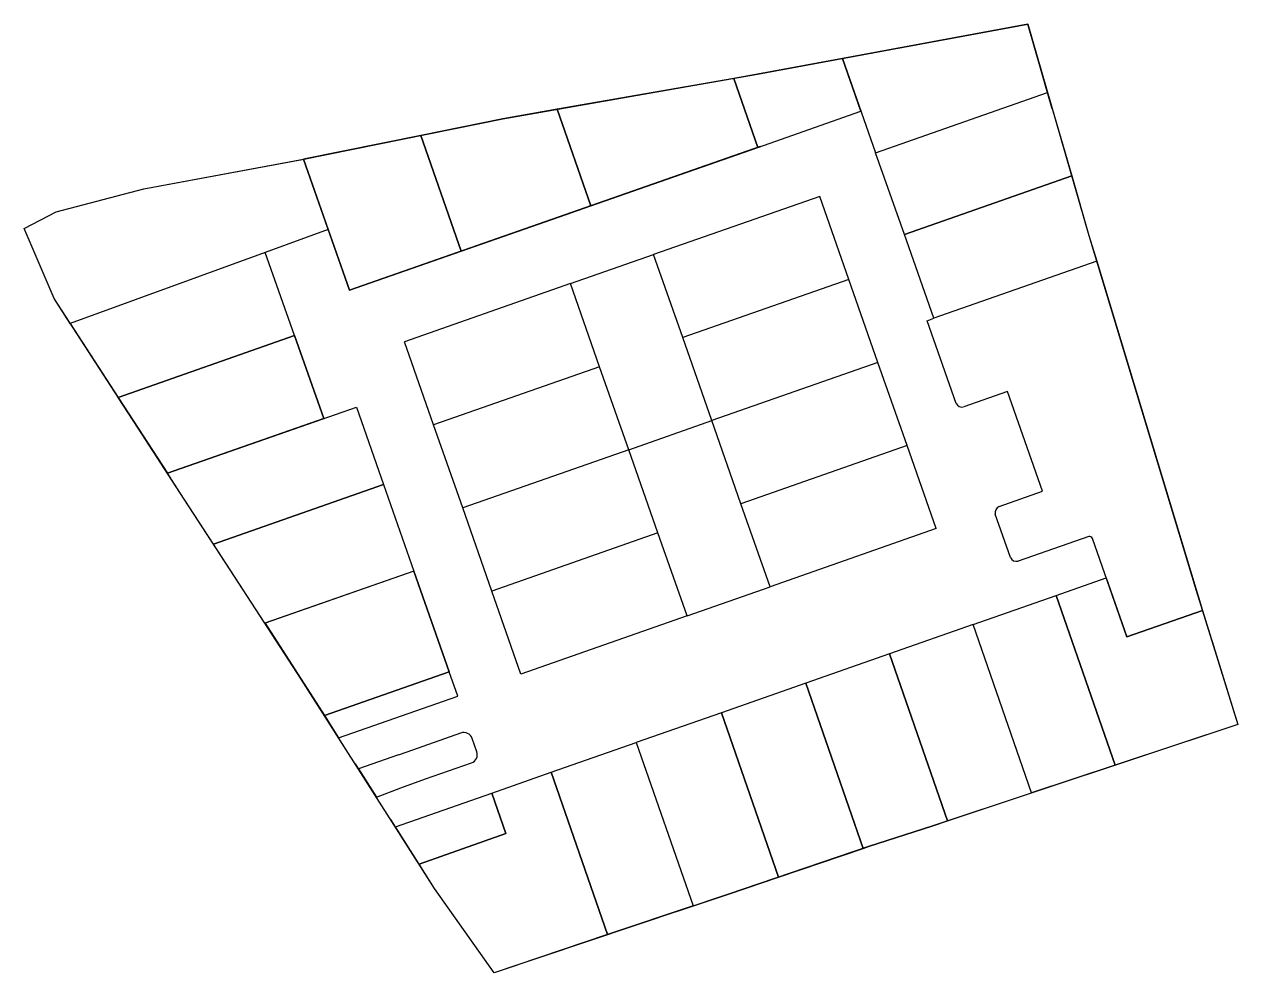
# Model space of a CAD drawing. Header units: millimetres. Extents: x 604279 to 1210630, y 1310999 to 2622410.
# Drawn here: x 604279.2 to 604417.1, y 1311092.9 to 1311200.7 of the extents above.
import ezdxf

# ---------------------------------------------------------------- set-up
doc = ezdxf.new("R2010")
doc.units = ezdxf.units.MM
doc.layers.add('CVL_CUADCON_LIN', color=8, linetype='Continuous')

msp = doc.modelspace()

# ---------------------------------------------------------------- linework, layer by layer
at = {"color": 2}
for p, q in [((604393.21, 1311200.68), (604372.14, 1311196.79)), ((604343.55, 1311180.06), (604339.75, 1311191.02)), ((604333.55, 1311189.94), (604324.25, 1311188.05)), ((604324.25, 1311188.05), (604328.84, 1311174.91)), ((604362.81, 1311186.8), (604316.13, 1311170.46)), ((604362.81, 1311186.8), (604362.81, 1311186.8)), ((604316.13, 1311170.46), (604310.91, 1311185.35)), ((604328.84, 1311174.91), (604341.52, 1311179.34)), ((604404.47, 1311131.08), (604413.05, 1311134.08)), ((604413.05, 1311134.08), (604417.07, 1311121.13)), ((604417.07, 1311121.13), (604403.13, 1311116.49)), ((604403.13, 1311116.49), (604393.64, 1311113.33)), ((604353.28, 1311099.86), (604359.21, 1311101.85))]:
    msp.add_line(p, q, dxfattribs=at)
at = {"color": 3}
for p, q in [((604395.99, 1311191.08), (604395.16, 1311193.96)), ((604316.78, 1311116.63), (604318.93, 1311113.26)), ((604317.05, 1311116.21), (604319.2, 1311112.84))]:
    msp.add_line(p, q, dxfattribs=at)
for p, q in [((604379.2, 1311176.8), (604398.2, 1311183.46)), ((604398.2, 1311183.46), (604400.16, 1311176.7)), ((604369.57, 1311181.13), (604350.69, 1311174.52)), ((604372.88, 1311171.69), (604369.57, 1311181.13)), ((604382.54, 1311167.27), (604379.2, 1311176.8)), ((604400.16, 1311176.7), (604401.05, 1311173.75)), ((604306.57, 1311174.75), (604284.4, 1311166.68)), ((604309.9, 1311165.32), (604306.57, 1311174.75)), ((604341.26, 1311171.21), (604350.69, 1311174.52)), ((604354, 1311165.08), (604350.69, 1311174.52)), ((604401.05, 1311173.75), (604382.54, 1311167.27)), ((604401.05, 1311173.75), (604413.05, 1311134.08)), ((604341.26, 1311171.21), (604322.38, 1311164.59)), ((604344.56, 1311161.77), (604341.26, 1311171.21)), ((604372.88, 1311171.69), (604354, 1311165.08)), ((604376.18, 1311162.26), (604372.88, 1311171.69)), ((604381.78, 1311167), (604382.54, 1311167.27)), ((604284.4, 1311166.68), (604289.84, 1311158.29)), ((604385.08, 1311157.6), (604381.78, 1311167)), ((604289.84, 1311158.29), (604309.9, 1311165.32)), ((604309.9, 1311165.32), (604313.21, 1311155.88)), ((604325.69, 1311155.16), (604322.38, 1311164.59)), ((604357.31, 1311155.64), (604354, 1311165.08)), ((604344.56, 1311161.77), (604325.69, 1311155.16)), ((604347.87, 1311152.33), (604344.56, 1311161.77)), ((604376.18, 1311162.26), (604357.31, 1311155.64)), ((604379.49, 1311152.82), (604376.18, 1311162.26)), ((604390.91, 1311158.96), (604385.93, 1311157.2)), ((604394.89, 1311147.62), (604390.91, 1311158.96)), ((604295.44, 1311149.66), (604289.84, 1311158.29)), ((604313.21, 1311155.88), (604295.44, 1311149.66)), ((604329, 1311145.72), (604325.69, 1311155.16)), ((604347.87, 1311152.33), (604357.31, 1311155.64)), ((604360.62, 1311146.2), (604357.31, 1311155.64)), ((604347.87, 1311152.33), (604329, 1311145.72)), ((604351.18, 1311142.9), (604347.87, 1311152.33)), ((604379.49, 1311152.82), (604360.62, 1311146.2)), ((604382.8, 1311143.38), (604379.49, 1311152.82)), ((604389.95, 1311145.88), (604394.89, 1311147.62)), ((604332.31, 1311136.28), (604329, 1311145.72)), ((604363.92, 1311136.77), (604360.62, 1311146.2)), ((604391.23, 1311140.08), (604389.5, 1311145.01)), ((604351.18, 1311142.9), (604332.31, 1311136.28)), ((604354.49, 1311133.46), (604351.18, 1311142.9)), ((604382.8, 1311143.38), (604363.92, 1311136.77)), ((604400.14, 1311142.47), (604392.11, 1311139.69)), ((604404.47, 1311131.08), (604400.55, 1311142.26)), ((604323.46, 1311138.55), (604306.52, 1311132.62)), ((604323.46, 1311138.55), (604327.47, 1311127.09)), ((604354.49, 1311133.46), (604363.92, 1311136.77)), ((604335.61, 1311126.84), (604332.31, 1311136.28)), ((604403.13, 1311116.49), (604396.43, 1311135.79)), ((604413.05, 1311134.08), (604404.47, 1311131.08)), ((604310.66, 1311126.25), (604306.52, 1311132.62)), ((604354.49, 1311133.46), (604335.61, 1311126.84)), ((604313.29, 1311122.12), (604310.66, 1311126.25)), ((604315.46, 1311118.71), (604314.9, 1311119.59)), ((604322.67, 1311118), (604328.8, 1311120.15)), ((604321.72, 1311117.67), (604317.15, 1311116.06)), ((604321.72, 1311117.67), (604322.67, 1311118)), ((604317.15, 1311116.06), (604319.2, 1311112.84)), ((604324.78, 1311114.93), (604329.99, 1311116.75)), ((604321.95, 1311113.93), (604324.78, 1311114.93)), ((604319.2, 1311112.84), (604321.95, 1311113.93)), ((604321.35, 1311109.47), (604320.82, 1311110.3))]:
    msp.add_line(p, q)
at = {"color": 93}
msp.add_line((604316.13, 1311170.46), (604316.13, 1311170.45), dxfattribs=at)
at = {"color": 0}
msp.add_line((604412.22, 1311136.76), (604412.22, 1311136.76), dxfattribs=at)
msp.add_lwpolyline([(604332.56, 1311092.9), (604325.8, 1311102.48), (604310.66, 1311126.25), (604304.06, 1311136.42), (604296.86, 1311147.46), (604282.56, 1311169.52), (604279.18, 1311177.49), (604282.81, 1311179.38), (604292.75, 1311181.99), (604310.74, 1311185.32), (604333.55, 1311189.94), (604362.48, 1311195), (604393.21, 1311200.68), (604400.16, 1311176.7), (604412.35, 1311136.33), (604417.07, 1311121.13), (604382.41, 1311109.59), (604375.12, 1311107.23), (604359.21, 1311101.85)], close=True)
for points in [[(604393.21, 1311200.68), (604372.14, 1311196.79), (604375.89, 1311186.08), (604395.46, 1311192.92), (604393.21, 1311200.68)], [(604374.24, 1311190.8), (604372.14, 1311196.79), (604362.48, 1311195), (604359.82, 1311194.53), (604362.53, 1311186.7), (604374.24, 1311190.8)], [(604359.82, 1311194.53), (604339.75, 1311191.02), (604343.55, 1311180.06), (604362.53, 1311186.7), (604359.82, 1311194.53)], [(604375.89, 1311186.08), (604395.46, 1311192.92), (604398.2, 1311183.46), (604379.2, 1311176.8), (604375.89, 1311186.08)], [(604324.25, 1311188.05), (604328.84, 1311174.91), (604343.55, 1311180.06), (604339.75, 1311191.02), (604333.55, 1311189.94), (604324.25, 1311188.05)], [(604310.91, 1311185.35), (604313.71, 1311177.35), (604316.13, 1311170.46), (604328.84, 1311174.91), (604324.25, 1311188.05), (604310.91, 1311185.35)], [(604310.91, 1311185.35), (604313.71, 1311177.35), (604306.57, 1311174.75), (604284.4, 1311166.68), (604282.56, 1311169.52), (604279.18, 1311177.49), (604282.81, 1311179.38), (604292.75, 1311181.99), (604310.91, 1311185.35)], [(604316.93, 1311157.19), (604320.01, 1311148.38), (604300.68, 1311141.61), (604296.86, 1311147.46), (604295.44, 1311149.66), (604316.93, 1311157.19)], [(604323.46, 1311138.55), (604306.52, 1311132.62), (604304.06, 1311136.42), (604300.68, 1311141.61), (604320.01, 1311148.38), (604323.46, 1311138.55)], [(604396.43, 1311135.79), (604402.12, 1311137.79), (604404.47, 1311131.08), (604413.05, 1311134.08), (604417.07, 1311121.13), (604403.13, 1311116.49), (604396.43, 1311135.79)], [(604386.99, 1311132.48), (604396.43, 1311135.79), (604403.13, 1311116.49), (604393.64, 1311113.33), (604386.99, 1311132.48)], [(604386.99, 1311132.48), (604377.51, 1311129.16), (604384.1, 1311110.15), (604393.64, 1311113.33), (604386.99, 1311132.48)], [(604374.51, 1311107.02), (604375.12, 1311107.23), (604382.41, 1311109.59), (604384.1, 1311110.15), (604377.51, 1311129.16), (604367.99, 1311125.82), (604374.51, 1311107.02)], [(604327.47, 1311127.09), (604313.29, 1311122.12), (604314.9, 1311119.59), (604328.44, 1311124.33), (604327.47, 1311127.09)], [(604364.87, 1311103.77), (604374.51, 1311107.02), (604367.99, 1311125.82), (604358.39, 1311122.45), (604364.87, 1311103.77)], [(604358.39, 1311122.45), (604348.71, 1311119.06), (604355.2, 1311100.51), (604359.21, 1311101.85), (604364.87, 1311103.77), (604358.39, 1311122.45)], [(604330.6, 1311118.02), (604330.07, 1311119.54)], [(604339.06, 1311115.68), (604348.71, 1311119.06), (604355.2, 1311100.51), (604345.46, 1311097.23), (604339.06, 1311115.68)], [(604332.3, 1311113.31), (604339.06, 1311115.68), (604345.46, 1311097.23), (604332.56, 1311092.9), (604325.8, 1311102.48), (604325.8, 1311102.48), (604324.04, 1311105.25), (604333.91, 1311108.71), (604332.3, 1311113.31)], [(604321.35, 1311109.47), (604332.3, 1311113.31), (604333.91, 1311108.71), (604324.04, 1311105.25), (604321.35, 1311109.47)]]:
    msp.add_lwpolyline(points)
for centre, radius, start, end in [((604385.71, 1311157.84), 0.675, 200.23, 288.3554), ((604390.27, 1311145.16), 0.78, 113.6965, 191.0534), ((604400.2, 1311142.08), 0.392, 27.8621, 98.5769), ((604391.91, 1311140.41), 0.755, 206.1019, 285.8819), ((604329.66, 1311117.7), 1, 289.314, 18.9706)]:
    msp.add_arc(centre, radius, start, end)
at = {"lineweight": 30}
msp.add_arc((604329.13, 1311119.2), 1, 19.2143, 109.5133, dxfattribs=at)
at = {"layer": 'CVL_CUADCON_LIN', "color": 2, "ltscale": 0.5}
msp.add_line((604414.17, 1311130.54), (604417.07, 1311121.13), dxfattribs=at)
at = {"layer": 'CVL_CUADCON_LIN', "color": 18, "ltscale": 0.5, "true_color": 0x000000, "flags": 128}
for points in [[(604309.9, 1311165.32), (604306.57, 1311174.75), (604284.4, 1311166.68), (604289.84, 1311158.29), (604309.9, 1311165.32)], [(604313.21, 1311155.88), (604309.9, 1311165.32), (604289.84, 1311158.29), (604295.44, 1311149.66), (604313.21, 1311155.88)], [(604327.47, 1311127.09), (604323.46, 1311138.55), (604306.54, 1311132.63), (604313.29, 1311122.12), (604327.47, 1311127.09)]]:
    msp.add_lwpolyline(points, dxfattribs=at)

doc.saveas('drawing.dxf')
